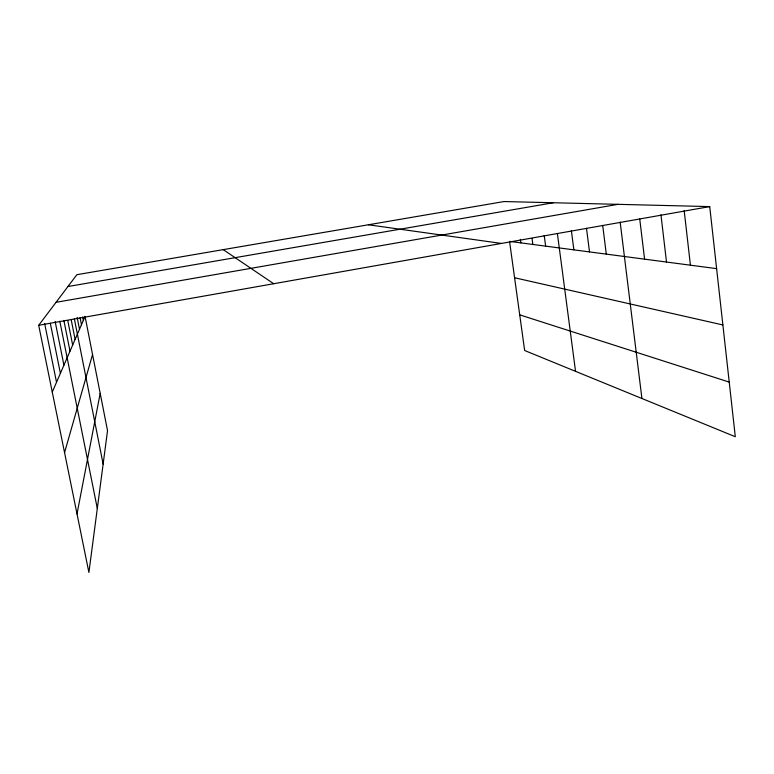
<?xml version="1.0" encoding="UTF-8"?>
<svg xmlns="http://www.w3.org/2000/svg" width="774" height="774" viewBox="0 0 774 774"><rect width="100%" height="100%" fill="white"/><g stroke="black" fill="none" stroke-linecap="round" stroke-linejoin="round"><path stroke-width="1.16" d="M77.013 513.917L100.194 393.356M64.561 452.597L92.551 354.531M52.264 392.089L85.063 316.45L107.528 430.654L88.904 572.46L38.7 325.303L76.858 274.702L504.048 201.54L709.719 206.59L735.3 436.72L524.646 350.506L509.553 241.391L716.618 268.636M38.7 325.303L709.719 206.59M56.038 302.315L617.981 204.336M67.938 286.525L553.333 202.749M368.376 224.779L501.436 243.433M514.584 277.75L722.877 324.954M519.712 314.854L729.224 382.095M223.231 249.634L273.696 283.729M50.3 323.213L60.401 373.32M44.631 323.406L56.531 382.24M63.865 320.388L70.008 351.173M59.811 321.2L97.311 508.479M55.138 321.471L63.923 365.212M77.168 317.475L79.499 329.279M74.391 319.062L103.135 464.1M71.14 319.43L75.107 339.418M67.783 320.6L72.659 345.069M82.644 316.963L83.331 320.455M80.09 317.688L81.483 324.722M520.37 239.36L520.854 242.872M532.067 238.576L532.86 244.458M544.219 235.499L545.641 246.142M557.406 233.661L575.546 371.336M571.376 230.671L573.873 249.857M586.489 228.291L589.507 251.908M602.704 225.418L606.303 254.124M620.168 222.119L641.917 398.494M639.74 219.003L644.587 259.164M660.957 214.814L666.511 262.047M684.187 210.683L690.427 265.192"/></g></svg>
